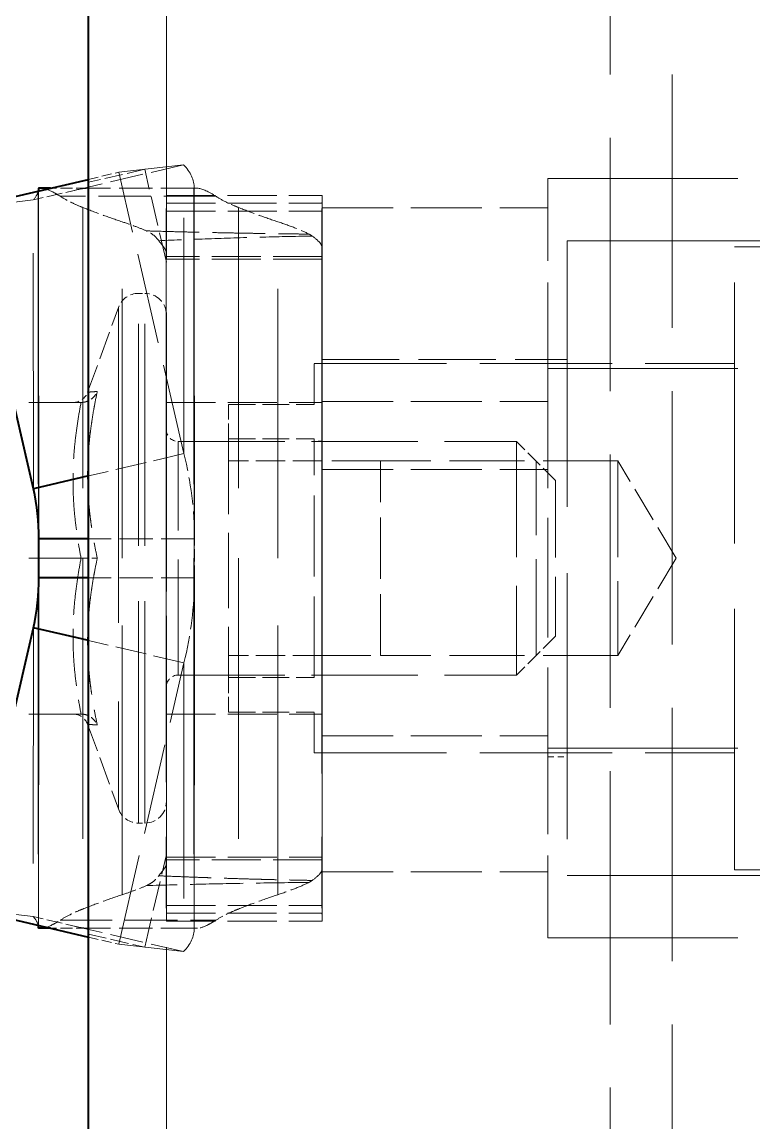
# Model space of a CAD drawing. Header units: millimetres. Extents: x 0 to 2523, y 0 to 1782.
# Drawn here: x 505 to 523.81, y 636.57 to 664.83 of the extents above; entities that cross this region are included whole.
import ezdxf

# ---------------------------------------------------------------- set-up
doc = ezdxf.new("R2010")
doc.units = ezdxf.units.MM
doc.header["$LTSCALE"] = 3
doc.linetypes.add('DASHED', pattern=[0.2067, 0.1654, -0.0413])
for name, color, linetype, lineweight in [('가려진 것(ISO)', 2, 'DASHED', 18), ('가려진 좁은 것(ISO)', 2, 'DASHED', 18), ('가시적인 것(ISO)', 3, 'Continuous', 40), ('가시적인 좁은 것(ISO)', 3, 'Continuous', 35)]:
    doc.layers.add(name, color=color, linetype=linetype, lineweight=lineweight)

msp = doc.modelspace()

# ---------------------------------------------------------------- linework, layer by layer
at = {"layer": '가려진 것(ISO)', "ltscale": 13.141838}
msp.add_line((508.7116, 553.0669), (508.7116, 1099.0669), dxfattribs=at)
at = {"layer": '가려진 것(ISO)', "ltscale": 13.109228}
for p, q in [((520.1116, 574.0669), (520.1116, 1078.0669)), ((521.7116, 1078.0669), (521.7116, 574.0669))]:
    msp.add_line(p, q, dxfattribs=at)
at = {"layer": '가려진 것(ISO)', "ltscale": 1.731117}
for p, q in [((509.1557, 661.1683), (506.5217, 660.5532)), ((509.427, 660.5669), (506.7002, 660.5669)), ((509.1557, 640.9655), (506.5217, 641.5806)), ((509.427, 641.5669), (506.7002, 641.5669))]:
    msp.add_line(p, q, dxfattribs=at)
at = {"layer": '가려진 것(ISO)', "ltscale": 0.510403}
for p, q in [((506.7116, 660.7949), (507.4884, 660.9763)), ((506.7116, 641.3388), (507.4884, 641.1574))]:
    msp.add_line(p, q, dxfattribs=at)
at = {"layer": '가려진 것(ISO)', "ltscale": 10.630617}
for p, q in [((509.1557, 661.1683), (507.4884, 660.9763)), ((505.2918, 660.2659), (503.6244, 660.074)), ((505.2918, 641.8678), (503.6244, 642.0597)), ((509.1557, 640.9655), (507.4884, 641.1574))]:
    msp.add_line(p, q, dxfattribs=at)
at = {"layer": '가려진 것(ISO)', "ltscale": 4.708343}
for p, q in [((509.1613, 653.7522), (507.4884, 660.9763)), ((507.4884, 641.1574), (509.1613, 648.3815))]:
    msp.add_line(p, q, dxfattribs=at)
at = {"layer": '가려진 것(ISO)', "ltscale": 9.837123}
for p, q in [((518.5116, 660.8169), (530.7116, 660.8169)), ((518.5116, 655.94), (530.7116, 655.94)), ((518.5116, 646.1937), (530.7116, 646.1937)), ((518.5116, 641.3169), (530.7116, 641.3169))]:
    msp.add_line(p, q, dxfattribs=at)
at = {"layer": '가려진 것(ISO)', "ltscale": 4.455295}
for p, q in [((518.5116, 655.94), (518.5116, 660.8169)), ((518.5116, 646.1937), (518.5116, 641.3169))]:
    msp.add_line(p, q, dxfattribs=at)
at = {"layer": '가려진 것(ISO)', "ltscale": 0.808278}
for p, q in [((506.5217, 660.5532), (505.2918, 660.2659)), ((506.5217, 641.5806), (505.2918, 641.8678))]:
    msp.add_line(p, q, dxfattribs=at)
at = {"layer": '가려진 것(ISO)', "ltscale": 7.548428}
for p, q in [((505.4194, 660.5669), (505.4244, 660.5669)), ((505.4194, 641.5669), (505.4244, 641.5669))]:
    msp.add_line(p, q, dxfattribs=at)
at = {"layer": '가려진 것(ISO)', "ltscale": 15.320109}
for p, q in [((505.4194, 660.5669), (505.4194, 641.5669)), ((509.42, 660.5669), (509.42, 641.5669))]:
    msp.add_line(p, q, dxfattribs=at)
at = {"layer": '가려진 것(ISO)', "ltscale": 14.79346}
for p, q in [((505.4338, 651.5711), (505.427, 660.5659)), ((509.4338, 651.5742), (509.427, 660.5689)), ((505.427, 641.5678), (505.4338, 650.5626)), ((509.427, 641.5648), (509.4338, 650.5595))]:
    msp.add_line(p, q, dxfattribs=at)
at = {"layer": '가려진 것(ISO)', "ltscale": 0.612689}
for p, q in [((506.7002, 660.5669), (505.735, 660.5669)), ((506.7002, 641.5669), (505.735, 641.5669))]:
    msp.add_line(p, q, dxfattribs=at)
at = {"layer": '가려진 것(ISO)', "ltscale": 2.539495}
for p, q in [((508.7113, 660.3835), (512.7113, 660.3835)), ((508.7133, 655.0669), (512.7133, 655.0669)), ((508.7133, 647.0669), (512.7133, 647.0669)), ((508.7113, 641.7502), (512.7113, 641.7502))]:
    msp.add_line(p, q, dxfattribs=at)
at = {"layer": '가려진 것(ISO)', "ltscale": 0.44848}
for p, q in [((509.427, 660.5669), (509.514, 660.5669)), ((509.514, 641.5669), (509.427, 641.5669))]:
    msp.add_line(p, q, dxfattribs=at)
at = {"layer": '가려진 것(ISO)', "ltscale": 6.327119}
msp.add_line((512.7116, 660.0669), (512.7116, 655.0906), dxfattribs=at)
at = {"layer": '가려진 것(ISO)', "ltscale": 3.682313}
for p, q in [((512.7116, 660.0669), (518.5116, 660.0669)), ((512.7116, 655.0906), (518.5116, 655.0906)), ((512.7116, 653.347), (518.5116, 653.347)), ((512.7116, 646.5049), (518.5116, 646.5049)), ((512.7116, 643.0164), (518.5116, 643.0164))]:
    msp.add_line(p, q, dxfattribs=at)
at = {"layer": '가려진 것(ISO)', "ltscale": 13.763361}
msp.add_line((519.0116, 659.2169), (519.0116, 642.9169), dxfattribs=at)
at = {"layer": '가려진 것(ISO)', "ltscale": 12.659248}
for p, q in [((519.0116, 659.2169), (534.7116, 659.2169)), ((519.0116, 642.9169), (534.7116, 642.9169))]:
    msp.add_line(p, q, dxfattribs=at)
at = {"layer": '가려진 것(ISO)', "ltscale": 12.853812}
msp.add_line((512.7167, 643.0962), (512.7167, 659.0375), dxfattribs=at)
at = {"layer": '가려진 것(ISO)', "ltscale": 13.510047}
msp.add_line((523.3116, 643.0669), (523.3116, 659.0669), dxfattribs=at)
at = {"layer": '가려진 것(ISO)', "ltscale": 7.237747}
for p, q in [((523.3116, 659.0669), (534.7116, 659.0669)), ((523.3116, 643.0669), (534.7116, 643.0669))]:
    msp.add_line(p, q, dxfattribs=at)
at = {"layer": '가려진 것(ISO)', "ltscale": 12.64015}
msp.add_line((508.7161, 643.2287), (508.7161, 658.905), dxfattribs=at)
at = {"layer": '가려진 것(ISO)', "ltscale": 0.104586}
for p, q in [((507.9968, 657.8669), (508.1616, 657.8669)), ((507.9968, 644.2669), (508.1616, 644.2669))]:
    msp.add_line(p, q, dxfattribs=at)
at = {"layer": '가려진 것(ISO)', "ltscale": 1.469374}
for p, q in [((506.6883, 655.3301), (507.4799, 657.505)), ((506.6883, 646.8037), (507.4799, 644.6287))]:
    msp.add_line(p, q, dxfattribs=at)
at = {"layer": '가려진 것(ISO)', "ltscale": 3.999763}
msp.add_line((512.7116, 656.1669), (519.0116, 656.1669), dxfattribs=at)
at = {"layer": '가려진 것(ISO)', "ltscale": 2.095026}
for p, q in [((512.5116, 655.0169), (512.5116, 656.0669)), ((512.5116, 646.0669), (512.5116, 647.1169))]:
    msp.add_line(p, q, dxfattribs=at)
at = {"layer": '가려진 것(ISO)', "ltscale": 6.856808}
for p, q in [((512.5116, 656.0669), (523.3116, 656.0669)), ((512.5116, 646.0669), (523.3116, 646.0669))]:
    msp.add_line(p, q, dxfattribs=at)
at = {"layer": '가려진 것(ISO)', "ltscale": 6.187803}
msp.add_line((518.5116, 655.94), (518.5116, 646.1937), dxfattribs=at)
at = {"layer": '가려진 것(ISO)', "ltscale": 2.698482}
msp.add_line((506.5193, 655.0669), (502.2689, 655.0669), dxfattribs=at)
at = {"layer": '가려진 것(ISO)', "ltscale": 5.079091}
for p, q in [((508.7099, 655.0669), (508.7099, 647.0669)), ((508.7133, 647.0669), (508.7133, 655.0669)), ((512.7099, 655.0669), (512.7099, 647.0669)), ((512.7133, 647.0669), (512.7133, 655.0669))]:
    msp.add_line(p, q, dxfattribs=at)
at = {"layer": '가려진 것(ISO)', "ltscale": 5.079092}
for p, q in [((508.7133, 655.0669), (508.7099, 655.0669)), ((508.7099, 647.0669), (508.7133, 647.0669))]:
    msp.add_line(p, q, dxfattribs=at)
at = {"layer": '가려진 것(ISO)', "ltscale": 1.396677}
for p, q in [((510.3116, 655.0169), (512.5116, 655.0169)), ((510.3116, 654.1324), (512.5116, 654.1324)), ((510.3116, 648.0013), (512.5116, 648.0013)), ((510.3116, 647.1169), (512.5116, 647.1169))]:
    msp.add_line(p, q, dxfattribs=at)
at = {"layer": '가려진 것(ISO)', "ltscale": 0.796132}
for p, q in [((510.3116, 654.1324), (510.3116, 655.0169)), ((510.3116, 648.0013), (510.3116, 647.1169))]:
    msp.add_line(p, q, dxfattribs=at)
at = {"layer": '가려진 것(ISO)', "ltscale": 2.476006}
for p, q in [((512.7116, 655.0906), (512.7116, 653.347)), ((512.7116, 646.5049), (512.7116, 643.0164))]:
    msp.add_line(p, q, dxfattribs=at)
at = {"layer": '가려진 것(ISO)', "ltscale": 3.892509}
msp.add_line((510.3116, 654.1324), (510.3116, 648.0013), dxfattribs=at)
at = {"layer": '가려진 것(ISO)', "ltscale": 4.190152}
msp.add_line((512.5116, 648.0013), (512.5116, 654.1324), dxfattribs=at)
at = {"layer": '가려진 것(ISO)', "ltscale": 5.52352}
for p, q in [((509.0116, 654.0669), (517.7116, 654.0669)), ((509.0116, 648.0669), (517.7116, 648.0669))]:
    msp.add_line(p, q, dxfattribs=at)
at = {"layer": '가려진 것(ISO)', "ltscale": 5.983681}
msp.add_line((517.7116, 654.0669), (517.7116, 648.0669), dxfattribs=at)
at = {"layer": '가려진 것(ISO)', "ltscale": 0.897783}
for p, q in [((518.7116, 653.0669), (517.7116, 654.0669)), ((518.7116, 649.0669), (517.7116, 648.0669))]:
    msp.add_line(p, q, dxfattribs=at)
at = {"layer": '가려진 것(ISO)', "ltscale": 1.609971}
for p, q in [((509.1613, 653.7522), (506.7116, 653.1802)), ((509.1613, 648.3815), (506.7116, 648.9536))]:
    msp.add_line(p, q, dxfattribs=at)
at = {"layer": '가려진 것(ISO)', "ltscale": 1.525278}
for p, q in [((512.7142, 653.5669), (510.3116, 653.5669)), ((512.7142, 648.5669), (510.3116, 648.5669))]:
    msp.add_line(p, q, dxfattribs=at)
at = {"layer": '가려진 것(ISO)', "ltscale": 3.809293}
for p, q in [((512.7142, 653.5669), (512.7168, 653.5669)), ((512.7168, 648.5669), (512.7142, 648.5669))]:
    msp.add_line(p, q, dxfattribs=at)
at = {"layer": '가려진 것(ISO)', "ltscale": 3.174394}
for p, q in [((512.7142, 648.5669), (512.7142, 653.5669)), ((512.7168, 648.5669), (512.7168, 653.5669)), ((514.2116, 648.5669), (514.2116, 653.5669))]:
    msp.add_line(p, q, dxfattribs=at)
at = {"layer": '가려진 것(ISO)', "ltscale": 2.520347}
for p, q in [((514.2116, 653.5669), (512.7168, 653.5669)), ((512.7168, 648.5669), (514.2116, 648.5669))]:
    msp.add_line(p, q, dxfattribs=at)
at = {"layer": '가려진 것(ISO)', "ltscale": 3.872783}
for p, q in [((520.3116, 653.5669), (514.2116, 653.5669)), ((520.3116, 648.5669), (514.2116, 648.5669))]:
    msp.add_line(p, q, dxfattribs=at)
at = {"layer": '가려진 것(ISO)', "ltscale": 4.986384}
msp.add_line((520.3116, 653.5669), (520.3116, 648.5669), dxfattribs=at)
at = {"layer": '가려진 것(ISO)', "ltscale": 1.851636}
for q in [(520.3116, 653.5669), (520.3116, 648.5669)]:
    msp.add_line((521.8138, 651.0669), q, dxfattribs=at)
at = {"layer": '가려진 것(ISO)', "ltscale": 5.086114}
msp.add_line((512.7116, 646.5049), (512.7116, 653.347), dxfattribs=at)
at = {"layer": '가려진 것(ISO)', "ltscale": 3.989087}
msp.add_line((518.7116, 653.0669), (518.7116, 649.0669), dxfattribs=at)
at = {"layer": '가려진 것(ISO)', "ltscale": 1.728174}
for p, q in [((509.4338, 651.5669), (506.7116, 651.5669)), ((509.4338, 650.5669), (506.7116, 650.5669))]:
    msp.add_line(p, q, dxfattribs=at)
at = {"layer": '가려진 것(ISO)', "ltscale": 0.634799}
msp.add_line((509.4338, 650.5669), (509.4338, 651.5669), dxfattribs=at)
at = {"layer": '가려진 것(ISO)', "ltscale": 2.698431}
msp.add_line((506.5192, 651.0669), (502.2689, 651.0669), dxfattribs=at)
at = {"layer": '가려진 것(ISO)', "ltscale": 2.698487}
msp.add_line((506.5193, 647.0669), (502.2689, 647.0669), dxfattribs=at)
at = {"layer": '가려진 것(ISO)', "ltscale": 0.317349}
msp.add_line((518.5116, 645.9669), (519.0116, 645.9669), dxfattribs=at)
at = {"layer": '가려진 것(ISO)', "ltscale": 0.426521}
for centre, start, end in [((507.9968, 657.3169), 90, 160), ((507.9968, 644.8169), 200, 270)]:
    msp.add_arc(centre, 0.55, start, end, dxfattribs=at)
at = {"layer": '가려진 것(ISO)', "ltscale": 0.548413}
for centre, start, end in [((508.1616, 657.3169), 0, 90), ((508.1616, 644.8169), 270, 0)]:
    msp.add_arc(centre, 0.55, start, end, dxfattribs=at)
at = {"layer": '가려진 것(ISO)', "ltscale": 0.31017}
for centre, start, end in [((506.3124, 655.4669), 270, 340), ((506.3124, 646.6669), 20, 90)]:
    msp.add_arc(centre, 0.4, start, end, dxfattribs=at)
at = {"layer": '가려진 것(ISO)', "ltscale": 0.299089}
for centre, start, end in [((509.0116, 654.3669), 180, 270), ((509.0116, 647.7669), 90, 180)]:
    msp.add_arc(centre, 0.3, start, end, dxfattribs=at)
at = {"layer": '가려진 것(ISO)', "ltscale": 2.19112}
for centre, major_axis, start_param, end_param in [((508.7113, 655.3835), (0, 5), 5.879393, 6.5696509), ((512.7113, 655.3835), (0, 5), 5.879393, 6.5696509), ((508.7113, 646.7502), (0, -5), 5.9967196, 6.6869776), ((512.7113, 646.7502), (0, -5), 5.9967196, 6.6869776)]:
    msp.add_ellipse(centre, major_axis=major_axis, ratio=0.0004255, start_param=start_param, end_param=end_param, dxfattribs=at)
at = {"layer": '가려진 것(ISO)', "ltscale": 13.117392}
for centre, major_axis, start_param, end_param in [((508.7119, 651.0669), (0, 9.5), 0.2864656, 2.855127), ((512.7119, 651.0669), (0, -9.5), 3.4280582, 5.9967196)]:
    msp.add_ellipse(centre, major_axis=major_axis, ratio=0.0004255, start_param=start_param, end_param=end_param, dxfattribs=at)
at = {"layer": '가려진 것(ISO)', "ltscale": 3.154497}
for centre, major_axis, start_param, end_param in [((508.7147, 673.775), (0, -15), 5.879393, 6.210637), ((512.7147, 673.775), (0, -15), 5.8793931, 6.2106371), ((508.7147, 628.3587), (0, 15), 0.0725483, 0.4037923), ((512.7147, 628.3587), (0, 15), 0.0725482, 0.4037923)]:
    msp.add_ellipse(centre, major_axis=major_axis, ratio=0.0004255, start_param=start_param, end_param=end_param, dxfattribs=at)
at = {"layer": '가려진 것(ISO)', "ltscale": 2.048363}
for points in [[(509.427, 660.5669), (509.4274, 660.7743), (509.336, 660.9816), (509.1557, 661.1683)], [(509.427, 641.5669), (509.4274, 641.3595), (509.336, 641.1521), (509.1557, 640.9655)]]:
    msp.add_open_spline(points, degree=3, dxfattribs=at)
at = {"layer": '가려진 것(ISO)', "ltscale": 1.263882}
for points in [[(505.4184, 660.4929), (505.4013, 660.4202), (505.3589, 660.3459), (505.2918, 660.2659)], [(505.4184, 641.6408), (505.4013, 641.7136), (505.3589, 641.7878), (505.2918, 641.8678)]]:
    msp.add_open_spline(points, degree=3, dxfattribs=at)
at = {"layer": '가려진 것(ISO)', "ltscale": 0.917635}
for points, knots in [([(505.983, 660.3607), (505.9154, 660.4035), (505.8521, 660.4407), (505.6716, 660.5351), (505.5775, 660.5654), (505.5133, 660.5669)], [-2.39231706, -2.39231706, -2.39231706, -2.39231706, -2.3486929, -2.3486929, -2.25464695, -2.25464695, -2.25464695, -2.25464695]), ([(505.5133, 641.5669), (505.5775, 641.5683), (505.6716, 641.5986), (505.8521, 641.693), (505.9154, 641.7303), (505.983, 641.773)], [-3.84910613, -3.84910613, -3.84910613, -3.84910613, -3.75506018, -3.75506018, -3.71143601, -3.71143601, -3.71143601, -3.71143601])]:
    msp.add_open_spline(points, degree=3, knots=knots, dxfattribs=at)
at = {"layer": '가려진 것(ISO)', "ltscale": 0.690919}
for points, knots in [([(506.5611, 660.0742), (506.5398, 660.0826), (506.5187, 660.0911), (506.4977, 660.0997), (506.4128, 660.1347), (506.3312, 660.1713), (506.2535, 660.2096), (506.1568, 660.2573), (506.0661, 660.3077), (505.983, 660.3607)], [0, 0, 0, 0, 0.0988299, 0.0988299, 0.0988299, 0.5, 0.5, 0.5, 1, 1, 1, 1]), ([(505.983, 641.773), (506.0662, 641.8261), (506.1569, 641.8764), (506.2536, 641.9242), (506.3313, 641.9625), (506.4129, 641.999), (506.4977, 642.034), (506.5187, 642.0426), (506.5398, 642.0511), (506.5611, 642.0595)], [0, 0, 0, 0, 0.5, 0.5, 0.5, 0.9010945, 0.9010945, 0.9010945, 1, 1, 1, 1])]:
    msp.add_open_spline(points, degree=3, knots=knots, dxfattribs=at)
at = {"layer": '가려진 것(ISO)', "ltscale": 1.787673}
for points, knots in [([(506.7002, 660.5669), (506.7002, 660.5669), (506.7002, 660.5669), (506.7002, 660.5669), (506.5773, 660.5661), (506.3493, 660.5129)], [0, 0, 0, 0, 0.00123737, 0.00123737, 0.28082374, 0.28082374, 0.28082374, 0.28082374]), ([(506.3493, 641.6208), (506.5773, 641.5676), (506.651, 641.5671), (506.7002, 641.5669), (506.7002, 641.5669), (506.7002, 641.5669)], [0, 0, 0, 0, 0.27958637, 0.27958637, 0.28082374, 0.28082374, 0.28082374, 0.28082374])]:
    msp.add_open_spline(points, degree=3, knots=knots, dxfattribs=at)
at = {"layer": '가려진 것(ISO)', "ltscale": 0.917555}
msp.add_open_spline([(509.514, 660.5669), (509.6062, 660.5655), (509.7643, 660.4979), (509.9672, 660.3711), (509.9754, 660.3659), (509.9837, 660.3607)], degree=3, knots=[-2.32675333, -2.32675333, -2.32675333, -2.32675333, -2.19233301, -2.19233301, -2.18674205, -2.18674205, -2.18674205, -2.18674205], dxfattribs=at)
at = {"layer": '가려진 것(ISO)', "ltscale": 0.690815}
for points, knots in [([(509.9837, 660.3607), (510.0669, 660.3077), (510.1575, 660.2573), (510.2543, 660.2096), (510.3322, 660.1711), (510.414, 660.1344), (510.4992, 660.0994), (510.5199, 660.0909), (510.5407, 660.0825), (510.5617, 660.0742)], [0, 0, 0, 0, 0.5, 0.5, 0.5, 0.9025059, 0.9025059, 0.9025059, 1, 1, 1, 1]), ([(510.5617, 642.0595), (510.5407, 642.0512), (510.5199, 642.0428), (510.4992, 642.0343), (510.414, 641.9993), (510.3321, 641.9626), (510.2542, 641.9241), (510.1575, 641.8764), (510.0669, 641.826), (509.9837, 641.7731)], [0, 0, 0, 0, 0.0974908, 0.0974908, 0.0974908, 0.5, 0.5, 0.5, 1, 1, 1, 1])]:
    msp.add_open_spline(points, degree=3, knots=knots, dxfattribs=at)
at = {"layer": '가려진 것(ISO)', "ltscale": 1.037947}
for points, knots in [([(507.5743, 659.7063), (507.4048, 659.7626), (507.2355, 659.8215), (506.8978, 659.9441), (506.7292, 660.0079), (506.5611, 660.0742)], [-0.16348865, -0.16348865, -0.16348865, -0.16348865, -0.08174478, -0.08174478, -0.000001, -0.000001, -0.000001, -0.000001]), ([(511.575, 659.7063), (511.4054, 659.7627), (511.2361, 659.8215), (510.8984, 659.9441), (510.7298, 660.0079), (510.5617, 660.0742)], [-0.16348834, -0.16348834, -0.16348834, -0.16348834, -0.08174464, -0.08174464, -0.000001, -0.000001, -0.000001, -0.000001]), ([(507.5743, 642.4274), (507.4048, 642.3711), (507.2355, 642.3123), (506.8978, 642.1896), (506.7292, 642.1258), (506.5611, 642.0595)], [-0.16348865, -0.16348865, -0.16348865, -0.16348865, -0.08174478, -0.08174478, -0.000001, -0.000001, -0.000001, -0.000001]), ([(511.575, 642.4274), (511.4054, 642.3711), (511.2361, 642.3123), (510.8984, 642.1896), (510.7298, 642.1258), (510.5617, 642.0595)], [-0.16348834, -0.16348834, -0.16348834, -0.16348834, -0.08174464, -0.08174464, -0.000001, -0.000001, -0.000001, -0.000001])]:
    msp.add_open_spline(points, degree=3, knots=knots, dxfattribs=at)
at = {"layer": '가려진 것(ISO)', "ltscale": 0.746982}
msp.add_open_spline([(508.1992, 659.4721), (508.1115, 659.5103), (508.0146, 659.5491), (507.9099, 659.5883), (507.8053, 659.6275), (507.693, 659.667), (507.5743, 659.7063)], degree=3, knots=[0, 0, 0, 0, 0.5, 0.5, 0.5, 1, 1, 1, 1], dxfattribs=at)
at = {"layer": '가려진 것(ISO)', "ltscale": 1.033177}
for points, knots in [([(511.575, 659.7063), (511.7416, 659.651), (511.8924, 659.5966), (512.1623, 659.4901), (512.2803, 659.4382), (512.3781, 659.389)], [-0.16282276, -0.16282276, -0.16282276, -0.16282276, -0.08246392, -0.08246392, -0.000001, -0.000001, -0.000001, -0.000001]), ([(512.3781, 642.7447), (512.2803, 642.6955), (512.1624, 642.6436), (511.8924, 642.5371), (511.7417, 642.4827), (511.575, 642.4274)], [0.000001, 0.000001, 0.000001, 0.000001, 0.08245258, 0.08245258, 0.16282276, 0.16282276, 0.16282276, 0.16282276])]:
    msp.add_open_spline(points, degree=3, knots=knots, dxfattribs=at)
at = {"layer": '가려진 것(ISO)', "ltscale": 0.580682}
msp.add_open_spline([(508.5171, 659.2206), (508.4772, 659.2759), (508.4309, 659.3244), (508.3779, 659.3662), (508.325, 659.4081), (508.2655, 659.4433), (508.1992, 659.4721)], degree=3, knots=[0, 0, 0, 0, 0.5, 0.5, 0.5, 1, 1, 1, 1], dxfattribs=at)
at = {"layer": '가려진 것(ISO)', "ltscale": 0.923971}
for points, knots in [([(508.7161, 658.9047), (508.7162, 658.9399), (508.6963, 658.9807), (508.6217, 659.0855), (508.5711, 659.1457), (508.5171, 659.2206)], [0.000001, 0.000001, 0.000001, 0.000001, 0.07765173, 0.07765173, 0.15274647, 0.15274647, 0.15274647, 0.15274647]), ([(508.5171, 642.9132), (508.5704, 642.9871), (508.6205, 643.0467), (508.6958, 643.1521), (508.7162, 643.1934), (508.7161, 643.229)], [-0.15257167, -0.15257167, -0.15257167, -0.15257167, -0.07857682, -0.07857682, -0.000001, -0.000001, -0.000001, -0.000001])]:
    msp.add_open_spline(points, degree=3, knots=knots, dxfattribs=at)
at = {"layer": '가려진 것(ISO)', "ltscale": 0.156232}
for points, knots in [([(512.3781, 659.389), (512.3927, 659.3817), (512.4068, 659.3738), (512.4341, 659.3571), (512.4472, 659.3483), (512.4599, 659.339)], [0.000001, 0.000001, 0.000001, 0.000001, 0.012313333, 0.012313333, 0.024625639, 0.024625639, 0.024625639, 0.024625639]), ([(512.4599, 642.7947), (512.4472, 642.7854), (512.4341, 642.7766), (512.4068, 642.7599), (512.3927, 642.7521), (512.3781, 642.7447)], [0.000001, 0.000001, 0.000001, 0.000001, 0.01231331, 0.01231331, 0.024625646, 0.024625646, 0.024625646, 0.024625646])]:
    msp.add_open_spline(points, degree=3, knots=knots, dxfattribs=at)
at = {"layer": '가려진 것(ISO)', "ltscale": 1.041271}
for points, knots in [([(512.4599, 659.339), (512.5442, 659.2768), (512.6087, 659.2217), (512.695, 659.1219), (512.7168, 659.0773), (512.7167, 659.0372)], [-0.16423316, -0.16423316, -0.16423316, -0.16423316, -0.08209167, -0.08209167, -0.00008865, -0.00008865, -0.00008865, -0.00008865]), ([(512.7167, 643.0965), (512.7168, 643.0564), (512.695, 643.0119), (512.6087, 642.912), (512.5442, 642.8569), (512.4599, 642.7947)], [0.00008865, 0.00008865, 0.00008865, 0.00008865, 0.0820562, 0.0820562, 0.16423317, 0.16423317, 0.16423317, 0.16423317])]:
    msp.add_open_spline(points, degree=3, knots=knots, dxfattribs=at)
at = {"layer": '가려진 것(ISO)', "ltscale": 3.790577}
for points in [[(512.7142, 658.8145), (512.7146, 658.7424), (512.715, 658.7248), (512.7159, 658.7992), (512.7163, 658.8911), (512.7167, 659.0372)], [(512.7142, 643.3192), (512.7146, 643.3914), (512.715, 643.4089), (512.7159, 643.3345), (512.7163, 643.2426), (512.7167, 643.0965)]]:
    msp.add_open_spline(points, degree=3, knots=[-0.59728772, -0.59728772, -0.59728772, -0.59728772, -0.29865558, -0.29865558, -0.00008864, -0.00008864, -0.00008864, -0.00008864], dxfattribs=at)
at = {"layer": '가려진 것(ISO)', "ltscale": 2.873697}
for points in [[(508.7142, 658.8145), (508.7145, 658.7674), (508.7148, 658.7468), (508.715, 658.7431), (508.7153, 658.7394), (508.7155, 658.7527), (508.7157, 658.7981), (508.7158, 658.824), (508.716, 658.8604), (508.7161, 658.9047)], [(508.7142, 643.3192), (508.7145, 643.3663), (508.7148, 643.3869), (508.715, 643.3906), (508.7153, 643.3943), (508.7155, 643.381), (508.7157, 643.3356), (508.7158, 643.3097), (508.716, 643.2733), (508.7161, 643.229)]]:
    msp.add_open_spline(points, degree=3, knots=[0, 0, 0, 0, 0.3890197, 0.3890197, 0.3890197, 0.7780394, 0.7780394, 0.7780394, 1, 1, 1, 1], dxfattribs=at)
at = {"layer": '가려진 것(ISO)', "ltscale": 2.541035}
for points in [[(512.715, 658.7431), (511.3815, 658.743), (510.0482, 658.7429), (508.7151, 658.7425)], [(508.7151, 643.3912), (510.0482, 643.3908), (511.3815, 643.3907), (512.715, 643.3907)]]:
    msp.add_open_spline(points, degree=3, dxfattribs=at)
at = {"layer": '가려진 것(ISO)', "ltscale": 0.356764}
msp.add_open_spline([(506.5193, 655.0669), (506.5599, 655.0668), (506.6001, 655.0728), (506.6809, 655.0962), (506.7206, 655.1144), (506.7978, 655.1635), (506.834, 655.1955), (506.8938, 655.2664), (506.9176, 655.3051), (506.9353, 655.3466), (506.9357, 655.3475), (506.9361, 655.3483)], degree=3, knots=[0.000007253, 0.000007253, 0.000007253, 0.000007253, 0.012182988, 0.012182988, 0.025541036, 0.025541036, 0.040859243, 0.040859243, 0.055840117, 0.055840117, 0.056151409, 0.056151409, 0.056151409, 0.056151409], dxfattribs=at)
at = {"layer": '가려진 것(ISO)', "ltscale": 1.41808}
for points in [[(509.4338, 651.5669), (509.4338, 652.3022), (509.342, 653.0376), (509.1613, 653.7522)], [(509.1613, 648.3815), (509.342, 649.0962), (509.4338, 649.8315), (509.4338, 650.5669)]]:
    msp.add_open_spline(points, degree=3, dxfattribs=at)
at = {"layer": '가려진 것(ISO)', "ltscale": 0.356819}
msp.add_open_spline([(506.5192, 651.0669), (506.5598, 651.0669), (506.5999, 651.0669), (506.6807, 651.0669), (506.7205, 651.0669), (506.7978, 651.0669), (506.834, 651.0669), (506.8937, 651.0669), (506.9175, 651.0669), (506.9353, 651.0669), (506.9357, 651.0669), (506.9361, 651.0669)], degree=3, knots=[-0.056055776, -0.056055776, -0.056055776, -0.056055776, -0.043849048, -0.043849048, -0.030415241, -0.030415241, -0.015046721, -0.015046721, 0, 0, 0.000314742, 0.000314742, 0.000314742, 0.000314742], dxfattribs=at)
at = {"layer": '가려진 것(ISO)', "ltscale": 0.356759}
msp.add_open_spline([(506.5193, 647.0669), (506.5599, 647.0669), (506.6001, 647.0609), (506.6809, 647.0376), (506.7205, 647.0193), (506.7978, 646.9703), (506.834, 646.9382), (506.8938, 646.8673), (506.9176, 646.8286), (506.9353, 646.7871), (506.9357, 646.7862), (506.9361, 646.7854)], degree=3, knots=[-0.056046371, -0.056046371, -0.056046371, -0.056046371, -0.043826559, -0.043826559, -0.030415995, -0.030415995, -0.015038694, -0.015038694, 0, 0, 0.000312487, 0.000312487, 0.000312487, 0.000312487], dxfattribs=at)
at = {"layer": '가려진 것(ISO)', "ltscale": 0.580681}
msp.add_open_spline([(508.1992, 642.6616), (508.2652, 642.6903), (508.3247, 642.7254), (508.3776, 642.7673), (508.4306, 642.8091), (508.477, 642.8576), (508.5171, 642.9132)], degree=3, knots=[0, 0, 0, 0, 0.5, 0.5, 0.5, 1, 1, 1, 1], dxfattribs=at)
at = {"layer": '가려진 것(ISO)', "ltscale": 0.746983}
msp.add_open_spline([(507.5743, 642.4274), (507.6929, 642.4667), (507.8052, 642.5062), (507.9098, 642.5454), (508.0145, 642.5846), (508.1114, 642.6234), (508.1992, 642.6616)], degree=3, knots=[0, 0, 0, 0, 0.5, 0.5, 0.5, 1, 1, 1, 1], dxfattribs=at)
at = {"layer": '가려진 것(ISO)', "ltscale": 0.917664}
msp.add_open_spline([(509.9837, 641.7731), (509.9161, 641.7303), (509.8528, 641.693), (509.6723, 641.5986), (509.5782, 641.5683), (509.514, 641.5669)], degree=3, knots=[3.71149206, 3.71149206, 3.71149206, 3.71149206, 3.75511823, 3.75511823, 3.84916664, 3.84916664, 3.84916664, 3.84916664], dxfattribs=at)
at = {"layer": '가려진 좁은 것(ISO)', "ltscale": 0.940741}
for p, q in [((508.1553, 661.0531), (506.7116, 660.7188)), ((506.7116, 641.415), (508.1553, 641.0806))]:
    msp.add_line(p, q, dxfattribs=at)
at = {"layer": '가려진 좁은 것(ISO)', "ltscale": 1.553127}
for p, q in [((508.7116, 658.6708), (508.1553, 661.0531)), ((508.1553, 641.0806), (508.7116, 643.4629))]:
    msp.add_line(p, q, dxfattribs=at)
at = {"layer": '가려진 좁은 것(ISO)', "ltscale": 12.197012}
for p, q in [((509.1613, 653.7522), (509.1557, 661.1683)), ((505.2974, 652.8499), (505.2918, 660.2659)), ((505.2974, 649.2838), (505.2918, 641.8678)), ((509.1613, 648.3815), (509.1557, 640.9655))]:
    msp.add_line(p, q, dxfattribs=at)
at = {"layer": '가려진 좁은 것(ISO)', "ltscale": 15.320109}
for p, q in [((505.4194, 660.5669), (505.4194, 641.5669)), ((505.4236, 660.5669), (505.4236, 641.5669)), ((509.42, 660.5669), (509.42, 641.5669)), ((509.4236, 641.5669), (509.4236, 660.5669)), ((509.4244, 660.5669), (509.4244, 641.5669))]:
    msp.add_line(p, q, dxfattribs=at)
at = {"layer": '가려진 좁은 것(ISO)', "ltscale": 5.47371}
for p, q in [((505.4244, 651.9044), (505.4244, 660.526)), ((505.4244, 641.6078), (505.4244, 650.2293))]:
    msp.add_line(p, q, dxfattribs=at)
at = {"layer": '가려진 좁은 것(ISO)', "ltscale": 14.79346}
for p, q in [((505.4338, 651.5711), (505.427, 660.5659)), ((505.4338, 650.5626), (505.427, 641.5678))]:
    msp.add_line(p, q, dxfattribs=at)
at = {"layer": '가려진 좁은 것(ISO)', "ltscale": 2.698427}
for p, q in [((509.9837, 660.3607), (505.983, 660.3607)), ((505.983, 641.773), (509.9837, 641.7731))]:
    msp.add_line(p, q, dxfattribs=at)
at = {"layer": '가려진 좁은 것(ISO)', "ltscale": 14.802096}
for p, q in [((509.4338, 651.5669), (509.427, 660.5669)), ((509.4338, 650.5669), (509.427, 641.5669))]:
    msp.add_line(p, q, dxfattribs=at)
at = {"layer": '가려진 좁은 것(ISO)', "ltscale": 14.525633}
msp.add_line((506.5611, 660.0742), (506.5611, 642.0595), dxfattribs=at)
at = {"layer": '가려진 좁은 것(ISO)', "ltscale": 2.539495}
for p, q in [((508.7107, 660.1797), (512.7107, 660.1797)), ((508.7122, 659.9814), (512.7122, 659.9814)), ((512.7142, 658.8145), (508.7142, 658.8145)), ((512.7142, 643.3192), (508.7142, 643.3192)), ((508.7122, 642.1524), (512.7122, 642.1524)), ((508.7107, 641.954), (512.7107, 641.954))]:
    msp.add_line(p, q, dxfattribs=at)
at = {"layer": '가려진 좁은 것(ISO)', "ltscale": 14.52563}
msp.add_line((510.5617, 660.0742), (510.5617, 642.0595), dxfattribs=at)
at = {"layer": '가려진 좁은 것(ISO)', "ltscale": 13.932404}
msp.add_line((507.5743, 642.4274), (507.5743, 659.7063), dxfattribs=at)
at = {"layer": '가려진 좁은 것(ISO)', "ltscale": 13.932405}
msp.add_line((511.575, 642.4274), (511.575, 659.7063), dxfattribs=at)
at = {"layer": '가려진 좁은 것(ISO)', "ltscale": 12.853303}
msp.add_line((512.7167, 643.0965), (512.7167, 659.0372), dxfattribs=at)
at = {"layer": '가려진 좁은 것(ISO)', "ltscale": 12.639679}
msp.add_line((508.7161, 643.229), (508.7161, 658.9047), dxfattribs=at)
at = {"layer": '가려진 좁은 것(ISO)', "ltscale": 11.483541}
for p, q in [((507.9968, 644.2669), (507.9968, 657.8669)), ((508.1616, 644.2669), (508.1616, 657.8669))]:
    msp.add_line(p, q, dxfattribs=at)
at = {"layer": '가려진 좁은 것(ISO)', "ltscale": 16.308598}
msp.add_line((507.4799, 657.505), (507.4799, 644.6287), dxfattribs=at)
at = {"layer": '가려진 좁은 것(ISO)', "ltscale": 2.476006}
msp.add_line((512.7136, 653.347), (512.7151, 655.0906), dxfattribs=at)
at = {"layer": '가려진 좁은 것(ISO)', "ltscale": 0.000980327}
msp.add_line((512.7116, 654.2329), (512.7133, 654.2329), dxfattribs=at)
at = {"layer": '가려진 좁은 것(ISO)', "ltscale": 5.983681}
msp.add_line((509.0116, 648.0669), (509.0116, 654.0669), dxfattribs=at)
at = {"layer": '가려진 좁은 것(ISO)', "ltscale": 0.12796}
for p, q in [((512.7133, 654.0691), (512.5116, 654.069)), ((512.5116, 648.0647), (512.7133, 648.0646))]:
    msp.add_line(p, q, dxfattribs=at)
at = {"layer": '가려진 좁은 것(ISO)', "ltscale": 0.125799}
for p, q in [((512.5116, 654.0647), (512.7099, 654.0646)), ((512.7099, 648.0691), (512.5116, 648.069))]:
    msp.add_line(p, q, dxfattribs=at)
at = {"layer": '가려진 좁은 것(ISO)', "ltscale": 4.986384}
msp.add_line((518.2116, 648.5669), (518.2116, 653.5669), dxfattribs=at)
at = {"layer": '가려진 좁은 것(ISO)', "ltscale": 0.745215}
msp.add_ellipse((512.7116, 651.0669), major_axis=(0, 9), ratio=0.0004255, start_param=6.1528453, end_param=6.2832798, dxfattribs=at)
at = {"layer": '가려진 좁은 것(ISO)', "ltscale": 3.615856}
msp.add_ellipse((512.7116, 651.0669), major_axis=(0, 9), ratio=0.0004255, start_param=5.175884, end_param=5.808698, dxfattribs=at)
at = {"layer": '가려진 좁은 것(ISO)', "ltscale": 4.085482}
for start_param, end_param in [(5.6396842, 6.9266864), (2.4980915, 3.7850938)]:
    msp.add_ellipse((512.7116, 651.0669), major_axis=(0, 5), ratio=0.0004255, start_param=start_param, end_param=end_param, dxfattribs=at)
at = {"layer": '가려진 좁은 것(ISO)', "ltscale": 2.167323}
msp.add_ellipse((512.7116, 651.0669), major_axis=(0, -5.1), ratio=0.0004255, start_param=2.4723854, end_param=3.1417595, dxfattribs=at)
at = {"layer": '가려진 좁은 것(ISO)', "ltscale": 0.667734}
msp.add_ellipse((512.7116, 651.0669), major_axis=(0, -5.1), ratio=0.0004255, start_param=2.0342914, end_param=2.2405413, dxfattribs=at)
at = {"layer": '가려진 좁은 것(ISO)', "ltscale": 4.081878}
msp.add_ellipse((512.7116, 651.0669), major_axis=(0, 5), ratio=0.0004255, start_param=0.9278627, end_param=2.2137299, dxfattribs=at)
at = {"layer": '가려진 좁은 것(ISO)', "ltscale": 4.089082}
msp.add_ellipse((512.7116, 651.0669), major_axis=(0, 5), ratio=0.0004255, start_param=4.0683208, end_param=5.3564572, dxfattribs=at)
at = {"layer": '가려진 좁은 것(ISO)', "ltscale": 0.000216209}
msp.add_open_spline([(512.7116, 659.9905), (512.7118, 659.9905), (512.712, 659.9905), (512.7121, 659.9905)], degree=3, dxfattribs=at)
at = {"layer": '가려진 좁은 것(ISO)', "ltscale": 2.734044}
for points, knots in [([(508.1992, 659.4721), (508.3121, 659.4687), (508.4255, 659.4654), (508.5393, 659.4622), (508.7478, 659.4563), (508.9577, 659.4507), (509.1689, 659.4455), (509.2972, 659.4423), (509.4259, 659.4392), (509.5551, 659.4362), (509.6115, 659.435), (509.668, 659.4337), (509.7245, 659.4324), (509.888, 659.4288), (510.0521, 659.4254), (510.2171, 659.4222), (510.3634, 659.4193), (510.5103, 659.4166), (510.6578, 659.414), (510.7541, 659.4123), (510.8506, 659.4106), (510.9474, 659.409), (510.9828, 659.4084), (511.0182, 659.4078), (511.0536, 659.4073), (511.1721, 659.4054), (511.2909, 659.4035), (511.4102, 659.4018), (511.5171, 659.4002), (511.6243, 659.3987), (511.7319, 659.3972), (511.8286, 659.3959), (511.9255, 659.3946), (512.0227, 659.3934), (512.1105, 659.3922), (512.1985, 659.3911), (512.2867, 659.3901), (512.3171, 659.3897), (512.3476, 659.3894), (512.3781, 659.389)], [0, 0, 0, 0, 0.0844545, 0.0844545, 0.0844545, 0.2392845, 0.2392845, 0.2392845, 0.3333333, 0.3333333, 0.3333333, 0.3743632, 0.3743632, 0.3743632, 0.4929223, 0.4929223, 0.4929223, 0.5980553, 0.5980553, 0.5980553, 0.6666667, 0.6666667, 0.6666667, 0.6917173, 0.6917173, 0.6917173, 0.7754928, 0.7754928, 0.7754928, 0.8505712, 0.8505712, 0.8505712, 0.9180518, 0.9180518, 0.9180518, 0.9789633, 0.9789633, 0.9789633, 1, 1, 1, 1]), ([(512.3781, 642.7447), (511.8948, 642.7391), (511.4181, 642.7325), (510.948, 642.7247), (510.4778, 642.7169), (510.0142, 642.708), (509.5561, 642.6975), (509.0981, 642.687), (508.6457, 642.6751), (508.1992, 642.6616)], [0, 0, 0, 0, 0.3333333, 0.3333333, 0.3333333, 0.6666667, 0.6666667, 0.6666667, 1, 1, 1, 1])]:
    msp.add_open_spline(points, degree=3, knots=knots, dxfattribs=at)
at = {"layer": '가려진 좁은 것(ISO)', "ltscale": 2.707696}
for points, knots in [([(512.4599, 659.339), (512.0005, 659.3311), (511.5478, 659.3215), (511.1035, 659.3098), (510.6591, 659.2982), (510.2232, 659.2844), (509.7927, 659.2691), (509.3622, 659.2539), (508.9372, 659.2372), (508.5171, 659.2206)], [0, 0, 0, 0, 0.3333333, 0.3333333, 0.3333333, 0.6666667, 0.6666667, 0.6666667, 1, 1, 1, 1]), ([(508.5171, 642.9132), (508.5842, 642.9105), (508.6515, 642.9078), (508.7189, 642.9052), (508.8749, 642.899), (509.0316, 642.8929), (509.189, 642.8869), (509.3444, 642.8809), (509.5004, 642.8751), (509.6572, 642.8694), (509.7022, 642.8678), (509.7474, 642.8662), (509.7926, 642.8646), (509.9023, 642.8607), (510.0123, 642.8569), (510.1228, 642.8532), (510.2713, 642.8483), (510.4205, 642.8435), (510.5706, 642.839), (510.7042, 642.8349), (510.8385, 642.8311), (510.9735, 642.8274), (511.0167, 642.8262), (511.0599, 642.825), (511.1032, 642.8239), (511.1775, 642.822), (511.2519, 642.8201), (511.3266, 642.8182), (511.4303, 642.8157), (511.5344, 642.8132), (511.639, 642.8109), (511.7316, 642.8088), (511.8245, 642.8068), (511.9177, 642.8049), (512.0008, 642.8032), (512.0841, 642.8016), (512.1676, 642.8), (512.2424, 642.7986), (512.3173, 642.7972), (512.3924, 642.7959), (512.4149, 642.7955), (512.4374, 642.7951), (512.4599, 642.7947)], [0, 0, 0, 0, 0.0532858, 0.0532858, 0.0532858, 0.1766136, 0.1766136, 0.1766136, 0.2983371, 0.2983371, 0.2983371, 0.3333333, 0.3333333, 0.3333333, 0.4182823, 0.4182823, 0.4182823, 0.5324802, 0.5324802, 0.5324802, 0.6341594, 0.6341594, 0.6341594, 0.6666667, 0.6666667, 0.6666667, 0.7223421, 0.7223421, 0.7223421, 0.7996501, 0.7996501, 0.7996501, 0.8681126, 0.8681126, 0.8681126, 0.9291059, 0.9291059, 0.9291059, 0.9836748, 0.9836748, 0.9836748, 1, 1, 1, 1])]:
    msp.add_open_spline(points, degree=3, knots=knots, dxfattribs=at)
at = {"layer": '가려진 좁은 것(ISO)', "ltscale": 0.001011}
msp.add_open_spline([(512.7134, 659.0726), (512.7128, 659.0726), (512.7122, 659.0726), (512.7116, 659.0726)], degree=3, dxfattribs=at)
at = {"layer": '가려진 좁은 것(ISO)', "ltscale": 15.938072}
msp.add_open_spline([(508.7116, 657.3169), (508.7116, 657.3169), (508.7116, 657.3169), (508.7116, 657.317), (508.7116, 657.317), (508.7116, 657.3171), (508.7116, 657.3172), (508.7116, 657.3174), (508.7116, 657.3175), (508.7116, 657.3177), (508.7116, 657.3178), (508.7116, 657.3184), (508.7116, 657.3186), (508.7116, 657.3191), (508.7116, 657.3194), (508.7116, 657.3199), (508.7116, 657.3203), (508.7116, 657.3213), (508.7116, 657.3219), (508.7116, 657.3227), (508.7116, 657.323), (508.7116, 657.3236), (508.7116, 657.3236), (508.7115, 657.3226), (508.7115, 657.3206), (508.7114, 657.3137), (508.7114, 657.3068), (508.7113, 657.2874), (508.7113, 657.2749), (508.7112, 657.2446), (508.7111, 657.2268), (508.7111, 657.1873), (508.711, 657.1655), (508.7109, 657.122), (508.7109, 657.0992), (508.7108, 657.0489), (508.7108, 657.0216), (508.7107, 656.9624), (508.7107, 656.9306), (508.7106, 656.8628), (508.7106, 656.8268), (508.7105, 656.751), (508.7105, 656.7112), (508.7104, 656.6284), (508.7104, 656.5853), (508.7103, 656.4967), (508.7103, 656.4511), (508.7102, 656.3582), (508.7102, 656.311), (508.7101, 656.2255), (508.7101, 656.1858), (508.71, 656.1031), (508.71, 656.06), (508.71, 655.971), (508.7099, 655.9249), (508.7099, 655.8303), (508.7099, 655.7818), (508.7098, 655.6827), (508.7098, 655.6322), (508.7098, 655.5299), (508.7097, 655.478), (508.7097, 655.3738), (508.7097, 655.3213), (508.7096, 655.2166), (508.7096, 655.1644), (508.7096, 655.0368), (508.7095, 654.9557), (508.7095, 654.7864), (508.7095, 654.6981), (508.7094, 654.5184), (508.7094, 654.4269), (508.7093, 654.2451), (508.7093, 654.1548), (508.7093, 653.9594), (508.7092, 653.8469), (508.7092, 653.6151), (508.7092, 653.4957), (508.7091, 653.2516), (508.7091, 653.1268), (508.7091, 652.8734), (508.7091, 652.7448), (508.709, 652.4855), (508.709, 652.3548), (508.709, 652.093), (508.709, 651.9619), (508.709, 651.7014), (508.709, 651.5718), (508.709, 651.3163), (508.709, 651.1902), (508.709, 651.0669), (508.709, 650.9435), (508.709, 650.8175), (508.709, 650.5619), (508.709, 650.4324), (508.709, 650.1718), (508.709, 650.0407), (508.709, 649.7789), (508.709, 649.6482), (508.7091, 649.3889), (508.7091, 649.2603), (508.7091, 649.0069), (508.7091, 648.8822), (508.7092, 648.638), (508.7092, 648.5186), (508.7092, 648.2868), (508.7093, 648.1744), (508.7093, 647.9789), (508.7093, 647.8886), (508.7094, 647.7069), (508.7094, 647.6153), (508.7095, 647.4356), (508.7095, 647.3473), (508.7095, 647.178), (508.7096, 647.0969), (508.7096, 646.9693), (508.7096, 646.9171), (508.7097, 646.8124), (508.7097, 646.76), (508.7097, 646.6557), (508.7098, 646.6038), (508.7098, 646.5015), (508.7098, 646.451), (508.7099, 646.3519), (508.7099, 646.3034), (508.7099, 646.2088), (508.71, 646.1628), (508.71, 646.0737), (508.71, 646.0306), (508.7101, 645.9479), (508.7101, 645.9082), (508.7102, 645.8228), (508.7102, 645.7755), (508.7103, 645.6827), (508.7103, 645.6371), (508.7104, 645.5484), (508.7104, 645.5053), (508.7105, 645.4225), (508.7105, 645.3827), (508.7106, 645.3069), (508.7106, 645.2709), (508.7107, 645.2031), (508.7107, 645.1713), (508.7108, 645.1122), (508.7108, 645.0848), (508.7109, 645.0346), (508.7109, 645.0117), (508.711, 644.9682), (508.7111, 644.9464), (508.7111, 644.9069), (508.7112, 644.8891), (508.7113, 644.8588), (508.7113, 644.8463), (508.7114, 644.8269), (508.7114, 644.82), (508.7115, 644.8131), (508.7115, 644.8111), (508.7116, 644.8102), (508.7116, 644.8102), (508.7116, 644.8107), (508.7116, 644.811), (508.7116, 644.8119), (508.7116, 644.8124), (508.7116, 644.8135), (508.7116, 644.8138), (508.7116, 644.8144), (508.7116, 644.8146), (508.7116, 644.8151), (508.7116, 644.8154), (508.7116, 644.8159), (508.7116, 644.816), (508.7116, 644.8162), (508.7116, 644.8163), (508.7116, 644.8166), (508.7116, 644.8166), (508.7116, 644.8167), (508.7116, 644.8168), (508.7116, 644.8168), (508.7116, 644.8168), (508.7116, 644.8169)], degree=3, knots=[2.7682585, 2.7682585, 2.7682585, 2.7682585, 2.7682654, 2.7682654, 2.7682736, 2.7682736, 2.768302, 2.768302, 2.768405, 2.768405, 2.7685079, 2.7685079, 2.7691488, 2.7691488, 2.7697897, 2.7697897, 2.7710714, 2.7710714, 2.7753516, 2.7753516, 2.7796319, 2.7796319, 2.7881924, 2.7881924, 2.8053134, 2.8053134, 2.8334237, 2.8334237, 2.861534, 2.861534, 2.8896444, 2.8896444, 2.9177547, 2.9177547, 2.9432586, 2.9432586, 2.9687626, 2.9687626, 2.9942666, 2.9942666, 3.0197705, 3.0197705, 3.0452745, 3.0452745, 3.0707784, 3.0707784, 3.0962824, 3.0962824, 3.1217864, 3.1217864, 3.142083, 3.142083, 3.1623796, 3.1623796, 3.1826762, 3.1826762, 3.2029728, 3.2029728, 3.2232694, 3.2232694, 3.243566, 3.243566, 3.2638626, 3.2638626, 3.2841593, 3.2841593, 3.3139229, 3.3139229, 3.3436866, 3.3436866, 3.3734502, 3.3734502, 3.4032139, 3.4032139, 3.4402162, 3.4402162, 3.4772185, 3.4772185, 3.5142208, 3.5142208, 3.5512231, 3.5512231, 3.5882254, 3.5882254, 3.6252277, 3.6252277, 3.66223, 3.66223, 3.6992323, 3.6992323, 3.6992323, 3.7362346, 3.7362346, 3.7732369, 3.7732369, 3.8102392, 3.8102392, 3.8472415, 3.8472415, 3.8842438, 3.8842438, 3.9212461, 3.9212461, 3.9582484, 3.9582484, 3.9952507, 3.9952507, 4.0250143, 4.0250143, 4.054778, 4.054778, 4.0845417, 4.0845417, 4.1143053, 4.1143053, 4.1346019, 4.1346019, 4.1548985, 4.1548985, 4.1751951, 4.1751951, 4.1954918, 4.1954918, 4.2157884, 4.2157884, 4.236085, 4.236085, 4.2563816, 4.2563816, 4.2766782, 4.2766782, 4.3021822, 4.3021822, 4.3276861, 4.3276861, 4.3531901, 4.3531901, 4.378694, 4.378694, 4.404198, 4.404198, 4.429702, 4.429702, 4.4552059, 4.4552059, 4.4807099, 4.4807099, 4.5088202, 4.5088202, 4.5369305, 4.5369305, 4.5650409, 4.5650409, 4.5931512, 4.5931512, 4.6102722, 4.6102722, 4.6188327, 4.6188327, 4.6231129, 4.6231129, 4.6273932, 4.6273932, 4.6286749, 4.6286749, 4.6293158, 4.6293158, 4.6299566, 4.6299566, 4.6300596, 4.6300596, 4.6301625, 4.6301625, 4.6301909, 4.6301909, 4.6301992, 4.6301992, 4.6302061, 4.6302061, 4.6302061, 4.6302061], dxfattribs=at)
at = {"layer": '가려진 좁은 것(ISO)', "ltscale": 1.579512}
for points, knots in [([(506.6883, 655.3301), (506.6883, 655.3301), (506.6918, 655.3303), (506.6987, 655.3309), (506.7004, 655.3311), (506.7023, 655.3312), (506.7045, 655.3314), (506.7112, 655.332), (506.72, 655.3327), (506.7309, 655.3336), (506.7378, 655.3342), (506.7455, 655.3348), (506.754, 655.3354), (506.763, 655.3361), (506.7729, 655.3369), (506.7836, 655.3377), (506.7989, 655.3389), (506.8158, 655.3402), (506.8338, 655.3414), (506.8399, 655.3419), (506.846, 655.3423), (506.8523, 655.3428), (506.8781, 655.3446), (506.9061, 655.3465), (506.9361, 655.3484)], [0, 0, 0, 0, 0.20094998, 0.20094998, 0.20094998, 0.25, 0.25, 0.25, 0.40333094, 0.40333094, 0.40333094, 0.5, 0.5, 0.5, 0.60292444, 0.60292444, 0.60292444, 0.75, 0.75, 0.75, 0.7988985, 0.7988985, 0.7988985, 0.99999466, 0.99999466, 0.99999466, 0.99999466]), ([(506.9361, 646.7853), (506.9057, 646.7873), (506.8776, 646.7892), (506.8517, 646.791), (506.8453, 646.7915), (506.839, 646.7919), (506.8329, 646.7923), (506.8148, 646.7936), (506.7979, 646.7949), (506.7826, 646.7961), (506.772, 646.7969), (506.7622, 646.7976), (506.7532, 646.7983), (506.7448, 646.799), (506.7371, 646.7996), (506.7302, 646.8002), (506.7195, 646.801), (506.7108, 646.8018), (506.7043, 646.8023), (506.7021, 646.8025), (506.7002, 646.8027), (506.6985, 646.8028), (506.6917, 646.8034), (506.6883, 646.8037), (506.6883, 646.8037)], [0.00000535, 0.00000535, 0.00000535, 0.00000535, 0.20052293, 0.20052293, 0.20052293, 0.25, 0.25, 0.25, 0.39734023, 0.39734023, 0.39734023, 0.5, 0.5, 0.5, 0.59717741, 0.59717741, 0.59717741, 0.75, 0.75, 0.75, 0.79938724, 0.79938724, 0.79938724, 1, 1, 1, 1])]:
    msp.add_open_spline(points, degree=3, knots=knots, dxfattribs=at)
at = {"layer": '가려진 좁은 것(ISO)', "ltscale": 3.159124}
for points, knots in [([(506.9361, 655.3484), (506.9112, 655.2318), (506.8861, 655.1073), (506.8615, 654.9737), (506.8568, 654.9477), (506.852, 654.9213), (506.8472, 654.8945), (506.8304, 654.8), (506.814, 654.7011), (506.7985, 654.5988), (506.7872, 654.5237), (506.7763, 654.4468), (506.7662, 654.3685), (506.7575, 654.3014), (506.7493, 654.2332), (506.7418, 654.1642), (506.7287, 654.0433), (506.7176, 653.9199), (506.709, 653.7949), (506.7066, 653.7603), (506.7044, 653.7256), (506.7025, 653.6907), (506.6932, 653.528), (506.6883, 653.3631), (506.6883, 653.1985), (506.6883, 653.0338), (506.6932, 652.8693), (506.7025, 652.7074), (506.7044, 652.6727), (506.7066, 652.6382), (506.709, 652.6037), (506.7176, 652.4795), (506.7287, 652.357), (506.7418, 652.2372), (506.7493, 652.1688), (506.7575, 652.1012), (506.7662, 652.0347), (506.7763, 651.9573), (506.7872, 651.8812), (506.7985, 651.807), (506.814, 651.7058), (506.8304, 651.6081), (506.8472, 651.5147), (506.852, 651.4883), (506.8568, 651.4623), (506.8615, 651.4365), (506.8861, 651.3047), (506.9112, 651.1818), (506.9361, 651.0669)], [0.00000232, 0.00000232, 0.00000232, 0.00000232, 0.10460482, 0.10460482, 0.10460482, 0.125, 0.125, 0.125, 0.19708955, 0.19708955, 0.19708955, 0.25, 0.25, 0.25, 0.29543023, 0.29543023, 0.29543023, 0.375, 0.375, 0.375, 0.39704146, 0.39704146, 0.39704146, 0.5, 0.5, 0.5, 0.60295854, 0.60295854, 0.60295854, 0.625, 0.625, 0.625, 0.70456977, 0.70456977, 0.70456977, 0.75, 0.75, 0.75, 0.80291045, 0.80291045, 0.80291045, 0.875, 0.875, 0.875, 0.89539518, 0.89539518, 0.89539518, 0.99999751, 0.99999751, 0.99999751, 0.99999751]), ([(506.9361, 651.0669), (506.9112, 650.9519), (506.8861, 650.8291), (506.8615, 650.6972), (506.8568, 650.6715), (506.852, 650.6454), (506.8472, 650.619), (506.8304, 650.5256), (506.814, 650.4279), (506.7985, 650.3268), (506.7872, 650.2525), (506.7763, 650.1765), (506.7662, 650.099), (506.7575, 650.0325), (506.7493, 649.965), (506.7418, 649.8965), (506.7287, 649.7767), (506.7176, 649.6542), (506.709, 649.53), (506.7066, 649.4956), (506.7044, 649.461), (506.7025, 649.4263), (506.6932, 649.2644), (506.6883, 649.0999), (506.6883, 648.9353), (506.6883, 648.7706), (506.6932, 648.6057), (506.7025, 648.443), (506.7044, 648.4082), (506.7066, 648.3734), (506.709, 648.3388), (506.7176, 648.2138), (506.7287, 648.0904), (506.7418, 647.9696), (506.7493, 647.9005), (506.7575, 647.8323), (506.7662, 647.7652), (506.7763, 647.6869), (506.7872, 647.61), (506.7985, 647.535), (506.814, 647.4327), (506.8304, 647.3337), (506.8472, 647.2392), (506.852, 647.2124), (506.8568, 647.186), (506.8615, 647.16), (506.8861, 647.0264), (506.9112, 646.9019), (506.9361, 646.7853)], [0.00000249, 0.00000249, 0.00000249, 0.00000249, 0.10460482, 0.10460482, 0.10460482, 0.125, 0.125, 0.125, 0.19708955, 0.19708955, 0.19708955, 0.25, 0.25, 0.25, 0.29543023, 0.29543023, 0.29543023, 0.375, 0.375, 0.375, 0.39704146, 0.39704146, 0.39704146, 0.5, 0.5, 0.5, 0.60295854, 0.60295854, 0.60295854, 0.625, 0.625, 0.625, 0.70456977, 0.70456977, 0.70456977, 0.75, 0.75, 0.75, 0.80291045, 0.80291045, 0.80291045, 0.875, 0.875, 0.875, 0.89539518, 0.89539518, 0.89539518, 0.99999769, 0.99999769, 0.99999769, 0.99999769])]:
    msp.add_open_spline(points, degree=3, knots=knots, dxfattribs=at)
at = {"layer": '가려진 좁은 것(ISO)', "ltscale": 2.94755}
msp.add_open_spline([(506.5193, 655.0668), (506.4927, 654.9306), (506.4667, 654.7859), (506.4421, 654.6309), (506.4175, 654.476), (506.3942, 654.3108), (506.3747, 654.14), (506.3552, 653.9691), (506.3395, 653.7925), (506.3288, 653.6127), (506.3181, 653.4329), (506.3124, 653.2499), (506.3124, 653.0669), (506.3124, 652.8838), (506.3181, 652.7008), (506.3288, 652.521), (506.3395, 652.3412), (506.3552, 652.1646), (506.3747, 651.9938), (506.3942, 651.8229), (506.4175, 651.6578), (506.4421, 651.5028), (506.4667, 651.3479), (506.4926, 651.2031), (506.5192, 651.0669)], degree=3, knots=[0, 0, 0, 0, 0.125, 0.125, 0.125, 0.25, 0.25, 0.25, 0.375, 0.375, 0.375, 0.5, 0.5, 0.5, 0.625, 0.625, 0.625, 0.75, 0.75, 0.75, 0.875, 0.875, 0.875, 1, 1, 1, 1], dxfattribs=at)
at = {"layer": '가려진 좁은 것(ISO)', "ltscale": 2.947551}
msp.add_open_spline([(506.5192, 651.0668), (506.4926, 650.9306), (506.4667, 650.7859), (506.4421, 650.6309), (506.4175, 650.476), (506.3942, 650.3108), (506.3747, 650.14), (506.3552, 649.9691), (506.3395, 649.7925), (506.3288, 649.6127), (506.3181, 649.4329), (506.3124, 649.2499), (506.3124, 649.0669), (506.3124, 648.8838), (506.3181, 648.7008), (506.3288, 648.521), (506.3395, 648.3412), (506.3552, 648.1646), (506.3747, 647.9938), (506.3942, 647.8229), (506.4175, 647.6578), (506.4421, 647.5028), (506.4667, 647.3479), (506.4927, 647.2031), (506.5193, 647.0669)], degree=3, knots=[0, 0, 0, 0, 0.125, 0.125, 0.125, 0.25, 0.25, 0.25, 0.375, 0.375, 0.375, 0.5, 0.5, 0.5, 0.625, 0.625, 0.625, 0.75, 0.75, 0.75, 0.875, 0.875, 0.875, 1, 1, 1, 1], dxfattribs=at)
at = {"layer": '가시적인 것(ISO)'}
for p, q in [((506.7116, 551.0669), (506.7116, 1101.0669)), ((504.7116, 660.3279), (506.7116, 660.7949)), ((505.4244, 660.5669), (505.427, 660.5669)), ((505.735, 660.5669), (505.427, 660.5669)), ((505.2974, 652.8499), (504.7116, 655.3793)), ((506.5273, 653.1371), (505.2974, 652.8499)), ((506.7116, 653.1802), (506.5273, 653.1371)), ((506.707, 651.5669), (505.4338, 651.5669)), ((505.4338, 650.5669), (505.4338, 651.5669)), ((506.7116, 651.5669), (506.707, 651.5669)), ((506.707, 650.5669), (505.4338, 650.5669)), ((506.7116, 650.5669), (506.707, 650.5669)), ((504.7116, 646.7544), (505.2974, 649.2838)), ((506.5273, 648.9966), (505.2974, 649.2838)), ((506.7116, 648.9536), (506.5273, 648.9966)), ((504.7116, 641.8058), (506.7116, 641.3388)), ((505.4244, 641.5669), (505.427, 641.5669)), ((505.735, 641.5669), (505.427, 641.5669))]:
    msp.add_line(p, q, dxfattribs=at)
for points in [[(505.427, 660.5669), (505.4271, 660.5423), (505.4242, 660.5177), (505.4184, 660.4929)], [(505.4338, 651.5669), (505.4337, 651.998), (505.3878, 652.4291), (505.2974, 652.8499)], [(505.2974, 649.2838), (505.3878, 649.7046), (505.4337, 650.1357), (505.4338, 650.5669)], [(505.427, 641.5669), (505.4271, 641.5914), (505.4242, 641.616), (505.4184, 641.6408)]]:
    msp.add_open_spline(points, degree=3, dxfattribs=at)
at = {"layer": '가시적인 좁은 것(ISO)'}
for p, q in [((505.4244, 660.526), (505.4244, 660.5669)), ((505.4244, 650.2293), (505.4244, 651.9044)), ((505.4244, 641.5669), (505.4244, 641.6078))]:
    msp.add_line(p, q, dxfattribs=at)

doc.saveas('drawing.dxf')
